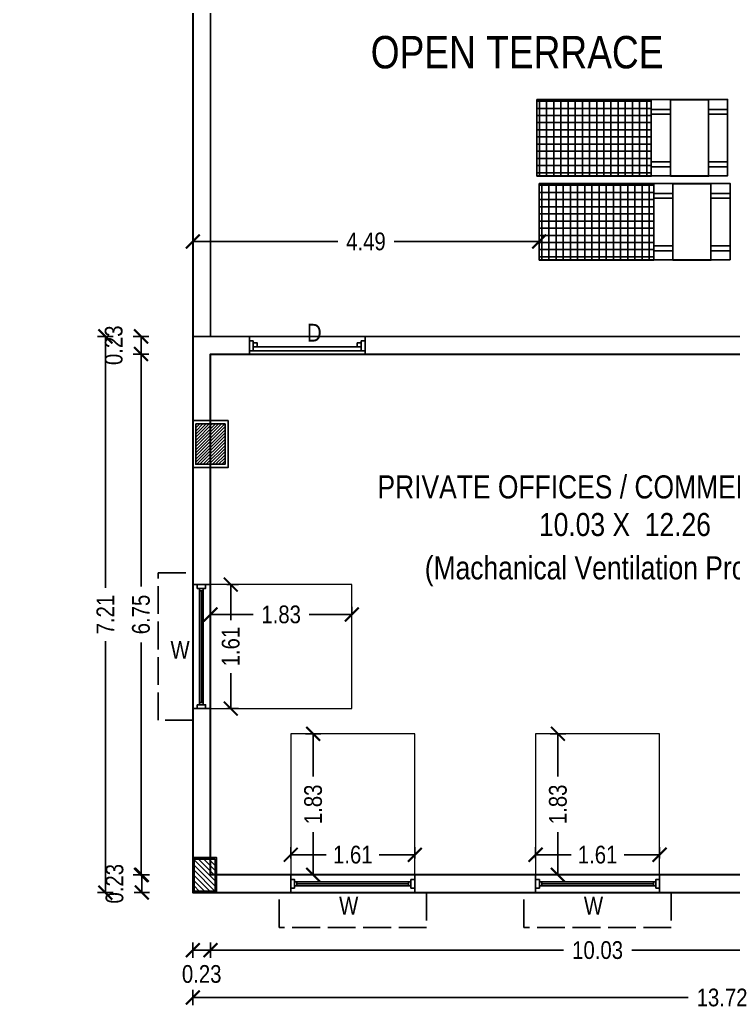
# Model space of a CAD drawing. Header units: metres. Extents: x 144 to 1259, y -1474 to -210.
# Drawn here: x 1193.86 to 1203.11, y -1183.84 to -1171.01 of the extents above; entities that cross this region are included whole.
import ezdxf

# ---------------------------------------------------------------- set-up
doc = ezdxf.new("R2010")
doc.units = ezdxf.units.M
doc.linetypes.add('ACAD_ISO02W100', pattern=[15, 12, -3])
for name, color, linetype in [('BLK_1_FLR_3_AC_ROOM_1', 2, 'Continuous'), ('BLK_1_FLR_3_BLT_UP_AREA', 1, 'Continuous'), ('BLK_1_FLR_3_CARPET_AREA', 1, 'Continuous'), ('BLK_1_FLR_4_ROOF_AREA', 54, 'Continuous'), ('SOLAR_WATER_HEATER', 1, 'Continuous')]:
    doc.layers.add(name, color=color, linetype=linetype)
for name, color, linetype, lineweight in [('BLK_1_FLR_3_ACROOM_1_LIGHT_VENTILATION_2', 232, 'Continuous', 0), ('BLK_1_FLR_3_ACROOM_1_LIGHT_VENTILATION_3', 232, 'Continuous', 0), ('BLK_1_FLR_3_ACROOM_1_LIGHT_VENTILATION_4', 232, 'Continuous', 0)]:
    doc.layers.add(name, color=color, linetype=linetype, lineweight=lineweight)
doc.styles.get("Standard").update_dxf_attribs({"font": 'swissck.ttf'})
doc.styles.add('STYLE1', font='swissck.ttf', dxfattribs={"height": 0.23})
doc.styles.add('ys', font='swissck.ttf', dxfattribs={"height": 0.5})
doc.dimstyles.get("Standard").update_dxf_attribs({"dimtxt": 0.23, "dimasz": 0.18, "dimexe": 0.1, "dimexo": 0, "dimgap": 0.09, "dimtad": 0, "dimzin": 0, "dimdsep": 46, "dimtxsty": 'STYLE1', "dimblk": 'ARCHTICK', "dimcen": 0.09, "dimadec": 0, "dimazin": 0, "dimtfac": 1, "dimtofl": 0, "dimtmove": 2, "dimatfit": 3, "dimfxl": 0, "dimtolj": 1, "dimtzin": 0, "dimarcsym": 0})

# ---------------------------------------------------------------- blocks, each defined once
blk = doc.blocks.new('_ArchTick')
at = {"color": 0, "const_width": 0.15}
blk.add_lwpolyline([(-0.5, -0.5), (0.5, 0.5)], dxfattribs=at)
blk = doc.blocks.new('*D199')
at = {"color": 0, "lineweight": -2}
for p, q in [((1229.995193118205, -1180.593215510751), (1230.195193118205, -1180.593215510751)), ((1230.095193118205, -1180.593215510751), (1230.095193118205, -1180.982144082179)), ((1230.095193118205, -1182.093215510751), (1230.095193118205, -1181.704286939322)), ((1230.086821572109, -1182.093215510751), (1230.195193118205, -1182.093215510751))]:
    blk.add_line(p, q, dxfattribs=at)
at = {"layer": 'Defpoints', "color": 0}
for p in [(1154.767420943654, -1180.593215510751), (1230.095193118205, -1180.593215510751), (1230.086821572109, -1182.093215510751)]:
    blk.add_point(p, dxfattribs=at)
at = {"color": 0, "lineweight": -2, "xscale": 0.18, "yscale": 0.18, "zscale": 0.18}
for p, rotation in [((1230.095193118205, -1180.593215510751), 90), ((1230.095193118205, -1182.093215510751), 270)]:
    blk.add_blockref('_ArchTick', p, dxfattribs=dict(at, rotation=rotation))
at = {"color": 0, "insert": (1230.095193118205, -1181.343215510751), "char_height": 0.23, "attachment_point": 5, "rotation": 90, "style": 'STYLE1'}
blk.add_mtext('\\A1;1.50', dxfattribs=at)
blk = doc.blocks.new('*D298')
at = {"color": 0, "lineweight": -2}
for p, q in [((1196.10748705249, -1182.970379205799), (1196.10748705249, -1183.170379205799)), ((1196.10748705249, -1183.070379205799), (1196.33748705249, -1183.070379205799)), ((1196.33748705249, -1182.970379205799), (1196.33748705249, -1183.170379205799))]:
    blk.add_line(p, q, dxfattribs=at)
at = {"layer": 'Defpoints', "color": 0}
for p in [(1196.33748705249, -1182.093109472794), (1196.10748705249, -1182.323079381135), (1196.33748705249, -1183.070379205799)]:
    blk.add_point(p, dxfattribs=at)
at = {"color": 0, "lineweight": -2, "xscale": 0.18, "yscale": 0.18, "zscale": 0.18, "rotation": 180}
blk.add_blockref('_ArchTick', (1196.10748705249, -1183.070379205799), dxfattribs=at)
at = {"color": 0, "lineweight": -2, "xscale": 0.18, "yscale": 0.18, "zscale": 0.18}
blk.add_blockref('_ArchTick', (1196.33748705249, -1183.070379205799), dxfattribs=at)
at = {"color": 0, "insert": (1196.22248705249, -1183.380163903569), "char_height": 0.23, "attachment_point": 5, "style": 'STYLE1'}
blk.add_mtext('\\A1;0.23', dxfattribs=at)
blk = doc.blocks.new('*D299')
at = {"color": 0, "lineweight": -2}
for p, q in [((1196.33748705249, -1182.970407014918), (1196.33748705249, -1183.170407014918)), ((1196.33748705249, -1183.070407014918), (1200.910672766775, -1183.070407014918)), ((1206.37028705249, -1183.070407014918), (1201.797101338204, -1183.070407014918)), ((1206.37028705249, -1182.970407014918), (1206.37028705249, -1183.170407014918))]:
    blk.add_line(p, q, dxfattribs=at)
at = {"layer": 'Defpoints', "color": 0}
for p in [(1196.33748705249, -1182.093137281912), (1206.37028705249, -1182.094449992102), (1196.33748705249, -1183.070407014918)]:
    blk.add_point(p, dxfattribs=at)
at = {"color": 0, "lineweight": -2, "xscale": 0.18, "yscale": 0.18, "zscale": 0.18, "rotation": 180}
blk.add_blockref('_ArchTick', (1196.33748705249, -1183.070407014918), dxfattribs=at)
at = {"color": 0, "lineweight": -2, "xscale": 0.18, "yscale": 0.18, "zscale": 0.18}
blk.add_blockref('_ArchTick', (1206.37028705249, -1183.070407014918), dxfattribs=at)
at = {"color": 0, "insert": (1201.35388705249, -1183.070407014918), "char_height": 0.23, "attachment_point": 5, "style": 'STYLE1'}
blk.add_mtext('\\A1;10.03', dxfattribs=at)
blk = doc.blocks.new('*D301')
at = {"color": 0, "lineweight": -2}
for p, q in [((1196.107486817678, -1183.584740888689), (1196.107486817678, -1183.784740888689)), ((1209.827486817677, -1183.584740888689), (1209.827486817677, -1183.784740888689)), ((1196.107486817678, -1183.684740888689), (1202.525990064431, -1183.684740888689)), ((1209.827486817677, -1183.684740888689), (1203.408983570924, -1183.684740888689))]:
    blk.add_line(p, q, dxfattribs=at)
at = {"layer": 'Defpoints', "color": 0}
for p in [(1196.107486817678, -1182.325909291584), (1209.827486817677, -1182.327704441871), (1209.827486817677, -1183.684740888689)]:
    blk.add_point(p, dxfattribs=at)
at = {"color": 0, "lineweight": -2, "xscale": 0.18, "yscale": 0.18, "zscale": 0.18, "rotation": 180}
blk.add_blockref('_ArchTick', (1196.107486817678, -1183.684740888689), dxfattribs=at)
at = {"color": 0, "lineweight": -2, "xscale": 0.18, "yscale": 0.18, "zscale": 0.18}
blk.add_blockref('_ArchTick', (1209.827486817677, -1183.684740888689), dxfattribs=at)
at = {"color": 0, "insert": (1202.967486817678, -1183.684740888689), "char_height": 0.23, "attachment_point": 5, "style": 'STYLE1'}
blk.add_mtext('\\A1;13.72', dxfattribs=at)
blk = doc.blocks.new('*D302')
at = {"color": 0, "lineweight": -2}
for p, q in [((1195.535846840757, -1175.341455069929), (1195.335846840757, -1175.341455069929)), ((1195.435846840757, -1175.341455069929), (1195.435846840757, -1178.354655798904)), ((1195.435846840757, -1182.094479904503), (1195.435846840757, -1179.081279175528)), ((1195.535846840757, -1182.094479904503), (1195.335846840757, -1182.094479904503))]:
    blk.add_line(p, q, dxfattribs=at)
at = {"layer": 'Defpoints', "color": 0}
for p in [(1195.435846840757, -1175.341455069929), (1196.583809530657, -1175.341455069929), (1196.573434958138, -1182.094479904503)]:
    blk.add_point(p, dxfattribs=at)
at = {"color": 0, "lineweight": -2, "xscale": 0.18, "yscale": 0.18, "zscale": 0.18}
for p, rotation in [((1195.435846840757, -1175.341455069929), 90), ((1195.435846840757, -1182.094479904503), 270)]:
    blk.add_blockref('_ArchTick', p, dxfattribs=dict(at, rotation=rotation))
at = {"color": 0, "insert": (1195.435846840757, -1178.717967487216), "char_height": 0.23, "attachment_point": 5, "rotation": 90, "style": 'STYLE1'}
blk.add_mtext('\\A1;6.75', dxfattribs=at)
blk = doc.blocks.new('*D303')
at = {"color": 0, "lineweight": -2}
for p, q in [((1195.546221413276, -1182.094479904503), (1195.346221413276, -1182.094479904503)), ((1195.446221413276, -1182.323170767587), (1195.446221413276, -1182.094479904503)), ((1195.546221413276, -1182.323170767587), (1195.346221413276, -1182.323170767587))]:
    blk.add_line(p, q, dxfattribs=at)
at = {"layer": 'Defpoints', "color": 0}
for p in [(1195.446221413276, -1182.094479904503), (1196.805966810764, -1182.094479904503), (1196.805936717136, -1182.323170767587)]:
    blk.add_point(p, dxfattribs=at)
at = {"color": 0, "lineweight": -2, "xscale": 0.18, "yscale": 0.18, "zscale": 0.18}
for p, rotation in [((1195.446221413276, -1182.094479904503), 90), ((1195.446221413276, -1182.323170767587), 270)]:
    blk.add_blockref('_ArchTick', p, dxfattribs=dict(at, rotation=rotation))
at = {"color": 0, "insert": (1195.093010374315, -1182.208825336044), "char_height": 0.23, "attachment_point": 5, "rotation": 90, "style": 'STYLE1'}
blk.add_mtext('\\A1;0.23', dxfattribs=at)
blk = doc.blocks.new('*D304')
at = {"color": 0, "lineweight": -2}
for p, q in [((1195.074079584211, -1175.112855069929), (1194.874079584211, -1175.112855069929)), ((1194.974079584211, -1175.112855069929), (1194.974079584211, -1178.371859045657)), ((1194.974079584211, -1182.324479904503), (1194.974079584211, -1179.065475928775)), ((1195.074079584211, -1182.324479904503), (1194.874079584211, -1182.324479904503))]:
    blk.add_line(p, q, dxfattribs=at)
at = {"layer": 'Defpoints', "color": 0}
for p in [(1194.974079584211, -1175.112855069929), (1196.583809530657, -1175.112855069929), (1196.582738375043, -1182.324479904503)]:
    blk.add_point(p, dxfattribs=at)
at = {"color": 0, "lineweight": -2, "xscale": 0.18, "yscale": 0.18, "zscale": 0.18}
for p, rotation in [((1194.974079584211, -1175.112855069929), 90), ((1194.974079584211, -1182.324479904503), 270)]:
    blk.add_blockref('_ArchTick', p, dxfattribs=dict(at, rotation=rotation))
at = {"color": 0, "insert": (1194.974079584211, -1178.718667487216), "char_height": 0.23, "attachment_point": 5, "rotation": 90, "style": 'STYLE1'}
blk.add_mtext('\\A1;7.21', dxfattribs=at)
blk = doc.blocks.new('*D318')
at = {"layer": 'BLK_1_FLR_3_ACROOM_1_LIGHT_VENTILATION_2', "color": 0, "lineweight": -2}
for p, q in [((1200.549931450881, -1181.883470428875), (1200.549931450881, -1181.732709813318)), ((1202.157874149553, -1181.883470428875), (1202.157874149553, -1181.732709813318)), ((1200.549931450881, -1181.832709813318), (1201.01015604697, -1181.832709813318)), ((1202.157874149553, -1181.832709813318), (1201.697649553464, -1181.832709813318))]:
    blk.add_line(p, q, dxfattribs=at)
at = {"layer": 'Defpoints', "color": 0}
for p in [(1200.549931450881, -1181.832709813318), (1200.549931450881, -1181.883470428875), (1202.157874149553, -1181.883470428875)]:
    blk.add_point(p, dxfattribs=at)
at = {"layer": 'BLK_1_FLR_3_ACROOM_1_LIGHT_VENTILATION_2', "color": 0, "lineweight": -2, "xscale": 0.18, "yscale": 0.18, "zscale": 0.18, "rotation": 180}
blk.add_blockref('_ArchTick', (1200.549931450881, -1181.832709813318), dxfattribs=at)
at = {"layer": 'BLK_1_FLR_3_ACROOM_1_LIGHT_VENTILATION_2', "color": 0, "lineweight": -2, "xscale": 0.18, "yscale": 0.18, "zscale": 0.18}
blk.add_blockref('_ArchTick', (1202.157874149553, -1181.832709813318), dxfattribs=at)
at = {"layer": 'BLK_1_FLR_3_ACROOM_1_LIGHT_VENTILATION_2', "color": 0, "insert": (1201.353902800217, -1181.832709813318), "char_height": 0.23, "attachment_point": 5, "style": 'STYLE1'}
blk.add_mtext('\\A1;1.61', dxfattribs=at)
blk = doc.blocks.new('*D319')
at = {"layer": 'BLK_1_FLR_3_ACROOM_1_LIGHT_VENTILATION_2', "color": 0, "lineweight": -2}
for p, q in [((1200.740263284142, -1180.264479124489), (1200.940263284142, -1180.264479124489)), ((1200.840263284142, -1180.264479124489), (1200.840263284142, -1180.818258345265)), ((1200.840263284142, -1182.094479124482), (1200.840263284142, -1181.540699903706)), ((1200.740263284142, -1182.094479124482), (1200.940263284142, -1182.094479124482))]:
    blk.add_line(p, q, dxfattribs=at)
at = {"layer": 'Defpoints', "color": 0}
for p in [(1200.674228668898, -1180.264479124489), (1200.840263284142, -1180.264479124489), (1200.674232447435, -1182.094479124482)]:
    blk.add_point(p, dxfattribs=at)
at = {"layer": 'BLK_1_FLR_3_ACROOM_1_LIGHT_VENTILATION_2', "color": 0, "lineweight": -2, "xscale": 0.18, "yscale": 0.18, "zscale": 0.18}
for p, rotation in [((1200.840263284142, -1180.264479124489), 90), ((1200.840263284142, -1182.094479124482), 270)]:
    blk.add_blockref('_ArchTick', p, dxfattribs=dict(at, rotation=rotation))
at = {"layer": 'BLK_1_FLR_3_ACROOM_1_LIGHT_VENTILATION_2', "color": 0, "insert": (1200.840263284141, -1181.179479124486), "char_height": 0.23, "attachment_point": 5, "rotation": 90, "style": 'STYLE1'}
blk.add_mtext('\\A1;1.83', dxfattribs=at)
blk = doc.blocks.new('*D310')
at = {"layer": 'BLK_1_FLR_3_ACROOM_1_LIGHT_VENTILATION_3', "color": 0, "lineweight": -2}
for p, q in [((1197.377124154302, -1181.883474272281), (1197.377124154302, -1181.732713656723)), ((1198.985066852974, -1181.883474272281), (1198.985066852974, -1181.732713656723)), ((1197.377124154302, -1181.832713656723), (1197.837348750391, -1181.832713656723)), ((1198.985066852974, -1181.832713656723), (1198.524842256885, -1181.832713656723))]:
    blk.add_line(p, q, dxfattribs=at)
at = {"layer": 'Defpoints', "color": 0}
for p in [(1197.377124154302, -1181.832713656723), (1197.377124154302, -1181.883474272281), (1198.985066852974, -1181.883474272281)]:
    blk.add_point(p, dxfattribs=at)
at = {"layer": 'BLK_1_FLR_3_ACROOM_1_LIGHT_VENTILATION_3', "color": 0, "lineweight": -2, "xscale": 0.18, "yscale": 0.18, "zscale": 0.18, "rotation": 180}
blk.add_blockref('_ArchTick', (1197.377124154302, -1181.832713656723), dxfattribs=at)
at = {"layer": 'BLK_1_FLR_3_ACROOM_1_LIGHT_VENTILATION_3', "color": 0, "lineweight": -2, "xscale": 0.18, "yscale": 0.18, "zscale": 0.18}
blk.add_blockref('_ArchTick', (1198.985066852974, -1181.832713656723), dxfattribs=at)
at = {"layer": 'BLK_1_FLR_3_ACROOM_1_LIGHT_VENTILATION_3', "color": 0, "insert": (1198.181095503638, -1181.832713656723), "char_height": 0.23, "attachment_point": 5, "style": 'STYLE1'}
blk.add_mtext('\\A1;1.61', dxfattribs=at)
blk = doc.blocks.new('*D311')
at = {"layer": 'BLK_1_FLR_3_ACROOM_1_LIGHT_VENTILATION_3', "color": 0, "lineweight": -2}
for p, q in [((1197.567455987562, -1180.264482967896), (1197.767455987562, -1180.264482967896)), ((1197.667455987563, -1180.264482967896), (1197.667455987563, -1180.818262188671)), ((1197.667455987563, -1182.094482967888), (1197.667455987563, -1181.540703747113)), ((1197.567455987562, -1182.094482967888), (1197.767455987562, -1182.094482967888))]:
    blk.add_line(p, q, dxfattribs=at)
at = {"layer": 'Defpoints', "color": 0}
for p in [(1197.501421372318, -1180.264482967896), (1197.667455987563, -1180.264482967896), (1197.501425150856, -1182.094482967888)]:
    blk.add_point(p, dxfattribs=at)
at = {"layer": 'BLK_1_FLR_3_ACROOM_1_LIGHT_VENTILATION_3', "color": 0, "lineweight": -2, "xscale": 0.18, "yscale": 0.18, "zscale": 0.18}
for p, rotation in [((1197.667455987563, -1180.264482967896), 90), ((1197.667455987563, -1182.094482967888), 270)]:
    blk.add_blockref('_ArchTick', p, dxfattribs=dict(at, rotation=rotation))
at = {"layer": 'BLK_1_FLR_3_ACROOM_1_LIGHT_VENTILATION_3', "color": 0, "insert": (1197.667455987562, -1181.179482967892), "char_height": 0.23, "attachment_point": 5, "rotation": 90, "style": 'STYLE1'}
blk.add_mtext('\\A1;1.83', dxfattribs=at)
blk = doc.blocks.new('*D312')
at = {"layer": 'BLK_1_FLR_3_ACROOM_1_LIGHT_VENTILATION_4', "color": 0, "lineweight": -2}
for p, q in [((1196.548492684713, -1178.330036915532), (1196.69925330027, -1178.330036915532)), ((1196.59925330027, -1178.330036915532), (1196.59925330027, -1178.790261511621)), ((1196.59925330027, -1179.937979614203), (1196.59925330027, -1179.477755018114)), ((1196.548492684713, -1179.937979614203), (1196.69925330027, -1179.937979614203))]:
    blk.add_line(p, q, dxfattribs=at)
at = {"layer": 'Defpoints', "color": 0}
for p in [(1196.548492684713, -1178.330036915532), (1196.59925330027, -1178.330036915532), (1196.548492684713, -1179.937979614203)]:
    blk.add_point(p, dxfattribs=at)
at = {"layer": 'BLK_1_FLR_3_ACROOM_1_LIGHT_VENTILATION_4', "color": 0, "lineweight": -2, "xscale": 0.18, "yscale": 0.18, "zscale": 0.18}
for p, rotation in [((1196.59925330027, -1178.330036915532), 90), ((1196.59925330027, -1179.937979614203), 270)]:
    blk.add_blockref('_ArchTick', p, dxfattribs=dict(at, rotation=rotation))
at = {"layer": 'BLK_1_FLR_3_ACROOM_1_LIGHT_VENTILATION_4', "color": 0, "insert": (1196.59925330027, -1179.134008264868), "char_height": 0.23, "attachment_point": 5, "rotation": 90, "style": 'STYLE1'}
blk.add_mtext('\\A1;1.61', dxfattribs=at)
blk = doc.blocks.new('*D313')
at = {"layer": 'BLK_1_FLR_3_ACROOM_1_LIGHT_VENTILATION_4', "color": 0, "lineweight": -2}
for p, q in [((1196.33748705249, -1178.720976783905), (1196.33748705249, -1178.617967487216)), ((1198.167473934267, -1178.720973005395), (1198.167473934267, -1178.617967487216)), ((1196.33748705249, -1178.717967487216), (1196.891259714158, -1178.717967487216)), ((1198.167473934267, -1178.717967487216), (1197.613701272599, -1178.717967487216))]:
    blk.add_line(p, q, dxfattribs=at)
at = {"layer": 'Defpoints', "color": 0}
for p in [(1196.33748705249, -1178.720976783905), (1198.167473934267, -1178.717967487216), (1198.167473934267, -1178.720973005395)]:
    blk.add_point(p, dxfattribs=at)
at = {"layer": 'BLK_1_FLR_3_ACROOM_1_LIGHT_VENTILATION_4', "color": 0, "lineweight": -2, "xscale": 0.18, "yscale": 0.18, "zscale": 0.18, "rotation": 180}
blk.add_blockref('_ArchTick', (1196.33748705249, -1178.717967487216), dxfattribs=at)
at = {"layer": 'BLK_1_FLR_3_ACROOM_1_LIGHT_VENTILATION_4', "color": 0, "lineweight": -2, "xscale": 0.18, "yscale": 0.18, "zscale": 0.18}
blk.add_blockref('_ArchTick', (1198.167473934267, -1178.717967487216), dxfattribs=at)
at = {"layer": 'BLK_1_FLR_3_ACROOM_1_LIGHT_VENTILATION_4', "color": 0, "insert": (1197.252480493379, -1178.717967487216), "char_height": 0.23, "attachment_point": 5, "style": 'STYLE1'}
blk.add_mtext('\\A1;1.83', dxfattribs=at)
blk = doc.blocks.new('*D321')
at = {"color": 0, "lineweight": -2}
for p, q in [((1195.535846840759, -1175.11285506993), (1195.335846840759, -1175.11285506993)), ((1195.435846840759, -1175.341455069929), (1195.435846840759, -1175.11285506993)), ((1195.535846840759, -1175.341455069929), (1195.335846840759, -1175.341455069929))]:
    blk.add_line(p, q, dxfattribs=at)
at = {"layer": 'Defpoints', "color": 0}
for p in [(1195.435846840759, -1175.11285506993), (1196.489444262734, -1175.11285506993), (1196.489444262734, -1175.341455069929)]:
    blk.add_point(p, dxfattribs=at)
at = {"color": 0, "lineweight": -2, "xscale": 0.18, "yscale": 0.18, "zscale": 0.18}
for p, rotation in [((1195.435846840759, -1175.11285506993), 90), ((1195.435846840759, -1175.341455069929), 270)]:
    blk.add_blockref('_ArchTick', p, dxfattribs=dict(at, rotation=rotation))
at = {"color": 0, "insert": (1195.082635801797, -1175.227155069929), "char_height": 0.23, "attachment_point": 5, "rotation": 90, "style": 'STYLE1'}
blk.add_mtext('\\A1;0.23', dxfattribs=at)
blk = doc.blocks.new('*D323')
at = {"layer": 'Defpoints', "color": 0}
for p in [(1196.10748705249, -1173.881843205116), (1196.10748705249, -1174.124770706922), (1200.596048693546, -1174.124770706922)]:
    blk.add_point(p, dxfattribs=at)
at = {"layer": 'SOLAR_WATER_HEATER', "color": 0, "lineweight": -2}
for p, q in [((1196.10748705249, -1173.981843205116), (1196.10748705249, -1173.781843205116)), ((1200.596048693546, -1173.981843205116), (1200.596048693546, -1173.781843205116)), ((1196.10748705249, -1173.881843205116), (1197.986589301589, -1173.881843205116)), ((1200.596048693546, -1173.881843205116), (1198.716946444446, -1173.881843205116))]:
    blk.add_line(p, q, dxfattribs=at)
at = {"layer": 'SOLAR_WATER_HEATER', "color": 0, "lineweight": -2, "xscale": 0.18, "yscale": 0.18, "zscale": 0.18, "rotation": 180}
blk.add_blockref('_ArchTick', (1196.10748705249, -1173.881843205116), dxfattribs=at)
at = {"layer": 'SOLAR_WATER_HEATER', "color": 0, "lineweight": -2, "xscale": 0.18, "yscale": 0.18, "zscale": 0.18}
blk.add_blockref('_ArchTick', (1200.596048693546, -1173.881843205116), dxfattribs=at)
at = {"layer": 'SOLAR_WATER_HEATER', "color": 0, "insert": (1198.351767873018, -1173.881843205116), "char_height": 0.23, "attachment_point": 5, "style": 'STYLE1'}
blk.add_mtext('\\A1;4.49', dxfattribs=at)

msp = doc.modelspace()

# ---------------------------------------------------------------- hatches: boundary and pattern name
h = msp.add_hatch()
h.set_pattern_fill('ANSI37', color=256, scale=0.7424728189256041, angle=-45.00000000000002, style=0)
h.set_pattern_definition([(360, (2131.567634262889, -1203.98868588788), (1e-16, 0.0928091024017132), []), (90, (2131.567634262889, -1203.98868588788), (-0.0928091023657005, 1e-16), [])])
h.paths.add_polyline_path([(1202.049927761243, -1173.035033667088), (1202.049927761243, -1172.045069908135), (1200.564982123393, -1172.045069908135), (1200.564982123393, -1173.035033667088)])
h = msp.add_hatch()
h.set_pattern_fill('ANSI37', color=256, scale=0.7424728189256041, angle=-45.00000000000002, style=0)
h.set_pattern_definition([(360, (2131.598700833046, -1205.078422927713), (1e-16, 0.0928091024017132), []), (90, (2131.598700833046, -1205.078422927713), (-0.0928091023657005, 1e-16), [])])
h.paths.add_polyline_path([(1202.080994331399, -1174.124770706922), (1202.080994331399, -1173.134806947969), (1200.596048693546, -1173.134806947969), (1200.596048693546, -1174.12477070692)])
at = {"ltscale": 30}
h = msp.add_hatch(dxfattribs=at)
h.set_pattern_fill('ANSI31', color=256, scale=0.2286, style=0)
h.set_pattern_definition([(45, (-92.17707431568829, -1076.053770022159), (-0.0202055762724056, 0.0202055762724056), [])])
h.paths.add_polyline_path([(1196.146055740253, -1176.246456475305), (1196.525999724406, -1176.246456475305), (1196.525999724406, -1176.770220471472), (1196.146055740253, -1176.770220471472)])
h = msp.add_hatch(dxfattribs=at)
h.set_pattern_fill('ANSI31', color=256, scale=0.381, angle=360, style=0)
h.set_pattern_definition([(134.9999999999913, (2418.604263130656, -1006.691875928461), (0.0336759604540144, 0.0336759604540042), [])])
h.paths.add_polyline_path([(1196.398235276712, -1181.888206189819), (1196.126031004246, -1181.888206189819), (1196.124459483904, -1182.303132837425), (1196.398235276712, -1182.303132837425)])

# ---------------------------------------------------------------- linework, layer by layer
at = {"linetype": 'Continuous', "lineweight": -3}
for p, q in [((1196.33748705249, -1169.829771444218), (1196.33748705249, -1175.112855069929)), ((1196.10748705249, -1170.059771444218), (1196.10748705249, -1182.324479904503)), ((1196.33748705249, -1175.341455069929), (1196.33748705249, -1182.094479904503)), ((1196.337483732452, -1178.330036915531), (1196.10748705249, -1178.330036915531)), ((1196.243678377991, -1178.409999418793), (1196.19367837899, -1178.410009418269)), ((1196.218624343301, -1179.857990613231), (1196.218692499354, -1178.410004415707)), ((1196.243614363423, -1179.857985615488), (1196.193614364422, -1179.857995614965)), ((1196.33748705249, -1179.937979614203), (1196.10748705249, -1179.937979614203)), ((1197.377124124468, -1182.094479904503), (1197.377124124468, -1182.324479904503)), ((1198.985066823141, -1182.094479904503), (1198.985066823141, -1182.324479904503)), ((1200.549931450881, -1182.094479381135), (1200.549931450881, -1182.324479904503)), ((1202.157874149554, -1182.094479381135), (1202.157874149554, -1182.324479904503)), ((1197.45708662773, -1182.185903814106), (1197.457096627205, -1182.235903813107)), ((1198.905077822168, -1182.210957848796), (1197.457091624644, -1182.210889692742)), ((1198.905072824426, -1182.185967828674), (1198.905082823902, -1182.235967827674)), ((1200.629893954143, -1182.185863381788), (1200.629903953619, -1182.235863380789)), ((1202.077885148581, -1182.210917416478), (1200.629898951057, -1182.210849260424)), ((1202.077880150839, -1182.185927396356), (1202.077890150315, -1182.235927395356))]:
    msp.add_line(p, q, dxfattribs=at)
for p, q in [((1202.297418700885, -1172.168815378004), (1202.049927761243, -1172.168815378004)), ((1202.792400580169, -1172.168815378004), (1203.039891519811, -1172.168815378004)), ((1203.039891519811, -1172.230688112938), (1203.039891519811, -1172.168815378004)), ((1202.297418700885, -1172.230688112938), (1202.049927761243, -1172.230688112938)), ((1202.792400580169, -1172.230688112938), (1203.039891519811, -1172.230688112938)), ((1202.297418700885, -1172.849415462283), (1202.049927761243, -1172.849415462283)), ((1202.297418700885, -1172.911288197218), (1202.049927761243, -1172.911288197218)), ((1202.792400580169, -1172.849415462283), (1203.039891519811, -1172.849415462283)), ((1202.792400580169, -1172.911288197218), (1203.039891519811, -1172.911288197218)), ((1203.039891519811, -1172.911288197218), (1203.039891519811, -1172.849415462283)), ((1202.32848527104, -1173.258552417838), (1202.080994331399, -1173.258552417838)), ((1202.32848527104, -1173.320425152773), (1202.080994331399, -1173.320425152773)), ((1202.823467150325, -1173.258552417838), (1203.070958089965, -1173.258552417838)), ((1202.823467150325, -1173.320425152773), (1203.070958089965, -1173.320425152773)), ((1203.070958089965, -1173.320425152773), (1203.070958089965, -1173.258552417838)), ((1202.32848527104, -1173.939152502117), (1202.080994331399, -1173.939152502117)), ((1202.823467150325, -1173.939152502117), (1203.070958089965, -1173.939152502117)), ((1203.070958089965, -1174.001025237052), (1203.070958089965, -1173.939152502117)), ((1202.32848527104, -1174.001025237052), (1202.080994331399, -1174.001025237052)), ((1202.823467150325, -1174.001025237052), (1203.070958089965, -1174.001025237052))]:
    msp.add_line(p, q)
at = {"linetype": 'ByBlock', "ltscale": 30}
for p, q in [((1196.840203684933, -1175.112855069929), (1196.840203684933, -1175.341455069929)), ((1198.340203684933, -1175.112855069929), (1198.340203684933, -1175.341455069929)), ((1196.33748705249, -1182.094479904503), (1206.37028705249, -1182.094479904503)), ((1196.10748705249, -1182.324479904503), (1209.82748705249, -1182.324479904503))]:
    msp.add_line(p, q, dxfattribs=at)
for points in [[(1200.564982123393, -1173.035033667088), (1200.564982123393, -1172.045069908135), (1202.049927761243, -1172.045069908135), (1202.049927761243, -1173.035033667088)], [(1202.297418700885, -1173.035033667088), (1202.297418700885, -1172.045069908135), (1202.792400580169, -1172.045069908135), (1202.792400580169, -1173.035033667088)], [(1200.596048693546, -1174.124770706922), (1200.596048693546, -1173.134806947969), (1202.080994331399, -1173.134806947969), (1202.080994331399, -1174.124770706922)], [(1202.32848527104, -1174.124770706922), (1202.32848527104, -1173.134806947969), (1202.823467150325, -1173.134806947969), (1202.823467150325, -1174.124770706922)]]:
    msp.add_lwpolyline(points, close=True)
for points in [[(1196.840203684933, -1175.112855069929), (1196.10748705249, -1175.112855069929)], [(1206.37028705249, -1175.112855069929), (1198.340203684933, -1175.112855069929)], [(1196.840203684933, -1175.341455069929), (1196.33748705249, -1175.341455069929)], [(1206.37028705249, -1175.341455069929), (1198.340203684933, -1175.341455069929)]]:
    msp.add_lwpolyline(points)
at = {"ltscale": 10}
for points in [[(1196.891003684934, -1175.17119111657), (1196.840203684933, -1175.17119111657), (1196.840203684933, -1175.298191116569), (1196.891003684934, -1175.298191116569)], [(1196.891003684934, -1175.196591116569), (1196.941803684934, -1175.196591116569), (1196.941803684934, -1175.247391116569), (1196.891003684934, -1175.247391116569)], [(1196.891003684934, -1175.298191116569), (1196.891003684934, -1175.247391116569), (1198.289403684934, -1175.247391116569), (1198.289403684934, -1175.298191116569)], [(1198.289403684934, -1175.196591116569), (1198.238603684933, -1175.196591116569), (1198.238603684933, -1175.247391116569), (1198.289403684934, -1175.247391116569)], [(1198.289403684934, -1175.17119111657), (1198.340203684933, -1175.17119111657), (1198.340203684933, -1175.298191116569), (1198.289403684934, -1175.298191116569)]]:
    msp.add_lwpolyline(points, close=True, dxfattribs=at)
at = {"ltscale": 30}
for points in [[(1196.10748705249, -1176.812241581903), (1196.56468705249, -1176.812241581903), (1196.56468705249, -1176.202641581904), (1196.10748705249, -1176.202641581904)], [(1196.146055740253, -1176.246456475305), (1196.525999724406, -1176.246456475305), (1196.525999724406, -1176.770220471472), (1196.146055740253, -1176.770220471472)], [(1196.10748705249, -1181.867401514207), (1196.41228705249, -1181.867401514207), (1196.41228705249, -1182.324479904503), (1196.10748705249, -1182.324479904503)], [(1196.398235276712, -1181.888206189819), (1196.398235276712, -1182.303132837425), (1196.124459483904, -1182.303132837425), (1196.126031004246, -1181.888206189819)]]:
    msp.add_lwpolyline(points, close=True, dxfattribs=at)
at = {"linetype": 'ACAD_ISO02W100', "ltscale": 0.03}
for points in [[(1196.10748705249, -1179.937979614203), (1196.10748705249, -1180.089689732322), (1195.657525054689, -1180.089764072437), (1195.65752505469, -1178.178398351584), (1196.10748705249, -1178.178259271556), (1196.10748705249, -1178.330036915531)], [(1198.98506682314, -1182.324441908443), (1199.136776941259, -1182.324441908443), (1199.136851281374, -1182.774441902304), (1197.22548556052, -1182.774441902303), (1197.225346480492, -1182.324526822776), (1197.377124124468, -1182.324479904503)], [(1202.157874149553, -1182.324479904503), (1202.309584267672, -1182.324479904503), (1202.309658607787, -1182.774479898363), (1200.398292886933, -1182.774479898362), (1200.398153806905, -1182.324564818836), (1200.549931450881, -1182.324517900562)]]:
    msp.add_lwpolyline(points, dxfattribs=at)
at = {"linetype": 'Continuous', "lineweight": -3}
for points in [[(1196.163672379904, -1178.380015418555), (1196.163662380429, -1178.330015419555), (1196.273662378229, -1178.329993420706), (1196.273672377705, -1178.379993419706)], [(1196.243620363108, -1179.887985614888), (1196.193620364109, -1179.887995614365), (1196.193672379304, -1178.380009418869), (1196.243672378304, -1178.379999419392)], [(1196.163620364708, -1179.88800161405), (1196.163630364185, -1179.938001613051), (1196.273630361985, -1179.937979614202), (1196.273620362509, -1179.887979615202)], [(1197.427102627492, -1182.265909812193), (1197.377102628492, -1182.265919811668), (1197.377080629643, -1182.155919813868), (1197.427080628643, -1182.155909814392)], [(1198.935088822988, -1182.265961827389), (1198.985088821989, -1182.265951827912), (1198.98506682314, -1182.155951830111), (1198.93506682414, -1182.155961829588)], [(1200.599909953905, -1182.265869379875), (1200.549909954905, -1182.265879379351), (1200.549887956056, -1182.15587938155), (1200.599887955056, -1182.155869382074)], [(1202.107896149401, -1182.265921395071), (1202.157896148402, -1182.265911395594), (1202.157874149553, -1182.155911397793), (1202.107874150553, -1182.15592139727)], [(1198.935072823825, -1182.185961828989), (1198.935082823302, -1182.235961827988), (1197.427096627806, -1182.235909812793), (1197.427086628329, -1182.185909813792)], [(1202.107880150238, -1182.185921396671), (1202.107890149715, -1182.235921395671), (1200.599903954219, -1182.235869380475), (1200.599893954742, -1182.185869381473)]]:
    msp.add_lwpolyline(points, close=True, dxfattribs=at)
at = {"layer": 'BLK_1_FLR_3_AC_ROOM_1', "color": 2}
msp.add_lwpolyline([(1196.33748705249, -1175.341455069929), (1206.37028705249, -1175.341455069929), (1206.37028705249, -1182.094479904503), (1196.33748705249, -1182.094479904503)], close=True, dxfattribs=at)
at = {"layer": 'BLK_1_FLR_3_ACROOM_1_LIGHT_VENTILATION_2'}
msp.add_lwpolyline([(1202.157874149553, -1182.094476061097), (1202.157874149553, -1180.264476061096), (1200.549931450881, -1180.264479381135), (1200.549931450881, -1182.094479381135)], close=True, dxfattribs=at)
at = {"layer": 'BLK_1_FLR_3_ACROOM_1_LIGHT_VENTILATION_3'}
msp.add_lwpolyline([(1198.985066852974, -1182.094479904503), (1198.985066852974, -1180.264479904502), (1197.377124154302, -1180.264483224541), (1197.377124154302, -1182.094483224541)], close=True, dxfattribs=at)
at = {"layer": 'BLK_1_FLR_3_ACROOM_1_LIGHT_VENTILATION_4'}
msp.add_lwpolyline([(1196.33748705249, -1179.937979614203), (1198.167487052491, -1179.937979614203), (1198.167483732452, -1178.330036915531), (1196.337483732452, -1178.330036915531)], close=True, dxfattribs=at)
at = {"layer": 'BLK_1_FLR_3_BLT_UP_AREA', "color": 18}
msp.add_lwpolyline([(1196.10748705249, -1182.324479904503), (1196.10748705249, -1175.112855069929), (1207.389087052491, -1175.112915874782), (1207.389087052491, -1172.979255069929), (1209.827487052491, -1172.979315874781), (1209.827486817677, -1182.324479904503)], close=True, dxfattribs=at)
at = {"layer": 'BLK_1_FLR_3_CARPET_AREA', "color": 18, "lineweight": 30}
msp.add_lwpolyline([(1196.33748705249, -1182.094479904503), (1196.33748705249, -1175.341455069929), (1206.370287052491, -1175.341455069891), (1206.370287052491, -1175.461849696849), (1206.59888705249, -1175.461849696846), (1206.598887052489, -1175.341455069929), (1209.59888705249, -1175.341455069929), (1209.598886817678, -1182.094479904503), (1206.598887052491, -1182.094479904503), (1206.598887052491, -1176.961849696849), (1206.37028705249, -1176.961849696849), (1206.37028705249, -1182.094479904503), (1196.33748705249, -1182.094479904503)], close=True, dxfattribs=at)
at = {"layer": 'BLK_1_FLR_4_ROOF_AREA', "lineweight": 30}
msp.add_lwpolyline([(1209.827487052489, -1182.324479904503), (1209.827487052489, -1158.774171444218), (1190.01148705249, -1158.774171444218), (1190.01148705249, -1170.059771444218), (1196.107487052489, -1170.059771444218), (1196.107487052489, -1182.324479904503)], close=True, dxfattribs=at)
at = {"layer": 'SOLAR_WATER_HEATER', "color": 1}
for points in [[(1200.564982123393, -1172.038269269523), (1203.039891519811, -1172.038269269523), (1203.039891519811, -1173.028233028474), (1200.564982123393, -1173.028233028474)], [(1200.596048693546, -1173.128006309357), (1203.070958089965, -1173.128006309357), (1203.070958089965, -1174.117970068309), (1200.596048693546, -1174.117970068309)]]:
    msp.add_lwpolyline(points, close=True, dxfattribs=at)

# ---------------------------------------------------------------- texts
at = {"lineweight": 25, "style": 'ys'}
msp.add_text('OPEN TERRACE', height=0.4200000000000001, dxfattribs=at).set_placement((1198.412995225646, -1171.636661513128))
at = {"style": 'STYLE1'}
for s, p in [('D', (1197.586572180709, -1175.178806927704)), ('W', (1195.818071770249, -1179.290066015751)), ('W', (1198.003701112894, -1182.608260977649)), ('W', (1201.176508439308, -1182.608220545331))]:
    msp.add_text(s, height=0.23, dxfattribs=at).set_placement(p)
at = {"lineweight": 30}
for s, p in [('PRIVATE OFFICES / COMMERCIA OFFICES', (1198.501201065713, -1177.212723587313)), ('10.03 X  12.26', (1200.594318000482, -1177.700511210852)), ('(Machanical Ventilation Provided)', (1199.113731496402, -1178.262590401546))]:
    msp.add_text(s, height=0.299, dxfattribs=at).set_placement(p)

# ---------------------------------------------------------------- dimensions: what is measured, and where the dimension line sits
for base, p1, p2, picture, middle in [((1195.435846840759, -1175.11285506993), (1196.489444262733, -1175.341455069929), (1196.489444262733, -1175.112855069929), '*D321', (1195.082635801797, -1175.227155069929)), ((1194.974079584211, -1175.112855069929), (1196.582738375043, -1182.324479904503), (1196.583809530657, -1175.112855069929), '*D304', (1194.974079584211, -1178.718667487216)), ((1195.435846840757, -1175.341455069929), (1196.573434958138, -1182.094479904503), (1196.583809530657, -1175.341455069929), '*D302', (1195.435846840757, -1178.717967487216)), ((1230.095193118205, -1180.593215510751), (1230.086821572109, -1182.093215510751), (1154.767420943654, -1180.593215510751), '*D199', (1230.095193118205, -1181.343215510751)), ((1195.446221413276, -1182.094479904503), (1196.805936717136, -1182.323170767587), (1196.805966810764, -1182.094479904503), '*D303', (1195.093010374315, -1182.208825336044))]:
    dim = msp.add_linear_dim(base=base, p1=p1, p2=p2, angle=90, dimstyle='Standard')
    dim.commit()
    dim.dimension.update_dxf_attribs({"geometry": picture, "text_midpoint": middle})
dim = msp.add_linear_dim(base=(1196.33748705249, -1183.070379205799), p1=(1196.10748705249, -1182.323079381135), p2=(1196.33748705249, -1182.093109472794), dimstyle='Standard')
dim.commit()
dim.dimension.update_dxf_attribs({"geometry": '*D298', "text_midpoint": (1196.22248705249, -1183.380163903569), "dimtype": 160})
for base, p1, p2, picture, middle in [((1196.33748705249, -1183.070407014918), (1206.37028705249, -1182.094449992102), (1196.33748705249, -1182.093137281912), '*D299', (1201.35388705249, -1183.070407014918)), ((1209.827486817677, -1183.684740888689), (1196.107486817678, -1182.325909291584), (1209.827486817677, -1182.327704441871), '*D301', (1202.967486817678, -1183.684740888689))]:
    dim = msp.add_linear_dim(base=base, p1=p1, p2=p2, dimstyle='Standard')
    dim.commit()
    dim.dimension.update_dxf_attribs({"geometry": picture, "text_midpoint": middle})
at = {"layer": 'BLK_1_FLR_3_ACROOM_1_LIGHT_VENTILATION_2'}
for base, p1, p2, angle, picture, middle in [((1200.840263284142, -1180.264479124489), (1200.674232447434, -1182.094479124481), (1200.674228668897, -1180.264479124489), 90, '*D319', (1200.840263284141, -1181.179479124486)), ((1200.549931450881, -1181.832709813318), (1202.157874149553, -1181.883470428875), (1200.549931450881, -1181.883470428875), 180, '*D318', (1201.353902800217, -1181.832709813318))]:
    dim = msp.add_linear_dim(base=base, p1=p1, p2=p2, angle=angle, dimstyle='Standard', dxfattribs=at)
    dim.commit()
    dim.dimension.update_dxf_attribs({"geometry": picture, "text_midpoint": middle})
at = {"layer": 'BLK_1_FLR_3_ACROOM_1_LIGHT_VENTILATION_3'}
for base, p1, p2, angle, picture, middle in [((1197.667455987563, -1180.264482967896), (1197.501425150855, -1182.094482967887), (1197.501421372317, -1180.264482967895), 90, '*D311', (1197.667455987562, -1181.179482967892)), ((1197.377124154302, -1181.832713656723), (1198.985066852974, -1181.883474272281), (1197.377124154302, -1181.883474272281), 180, '*D310', (1198.181095503638, -1181.832713656723))]:
    dim = msp.add_linear_dim(base=base, p1=p1, p2=p2, angle=angle, dimstyle='Standard', dxfattribs=at)
    dim.commit()
    dim.dimension.update_dxf_attribs({"geometry": picture, "text_midpoint": middle})
at = {"layer": 'BLK_1_FLR_3_ACROOM_1_LIGHT_VENTILATION_4'}
dim = msp.add_linear_dim(base=(1196.59925330027, -1178.330036915532), p1=(1196.548492684712, -1179.937979614203), p2=(1196.548492684712, -1178.330036915531), angle=90, dimstyle='Standard', dxfattribs=at)
dim.commit()
dim.dimension.update_dxf_attribs({"geometry": '*D312', "text_midpoint": (1196.59925330027, -1179.134008264868)})
dim = msp.add_linear_dim(base=(1198.167473934267, -1178.717967487216), p1=(1196.33748705249, -1178.720976783905), p2=(1198.167473934267, -1178.720973005395), dimstyle='Standard', dxfattribs=at)
dim.commit()
dim.dimension.update_dxf_attribs({"geometry": '*D313', "text_midpoint": (1197.252480493379, -1178.717967487216)})
at = {"layer": 'SOLAR_WATER_HEATER', "color": 1}
dim = msp.add_aligned_dim(p1=(1200.596048693546, -1174.124770706922), p2=(1196.10748705249, -1174.124770706922), distance=-0.24292750180597977, dimstyle='Standard', dxfattribs=at)
dim.commit()
dim.dimension.update_dxf_attribs({"geometry": '*D323', "text_midpoint": (1198.351767873018, -1173.881843205116)})

doc.saveas('drawing.dxf')
